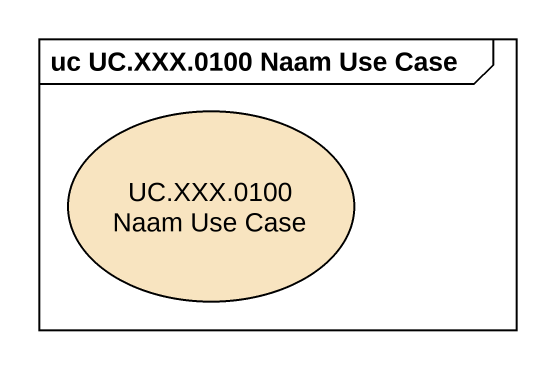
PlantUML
@startuml
mainframe uc UC.XXX.0100 Naam Use Case
usecase "UC.XXX.0100 Naam Use Case" as UC_XXX_0100_Naam_Use_Case #F8E4C0
@enduml
